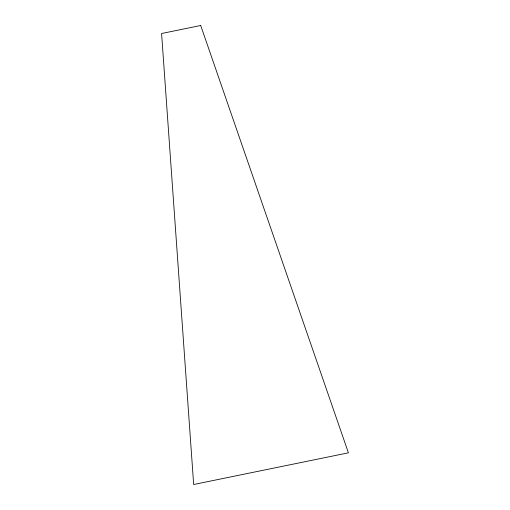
<?xml version="1.0" encoding="UTF-8"?>
<svg xmlns="http://www.w3.org/2000/svg" width="510" height="510" viewBox="0 0 510 510"><rect width="100%" height="100%" fill="white"/><g stroke="black" fill="none" stroke-linecap="round" stroke-linejoin="round"><path stroke-width="0.76" d="M200.698 25.5L161.587 33.507L193.666 484.5L348.413 452.823L200.698 25.5"/></g></svg>
